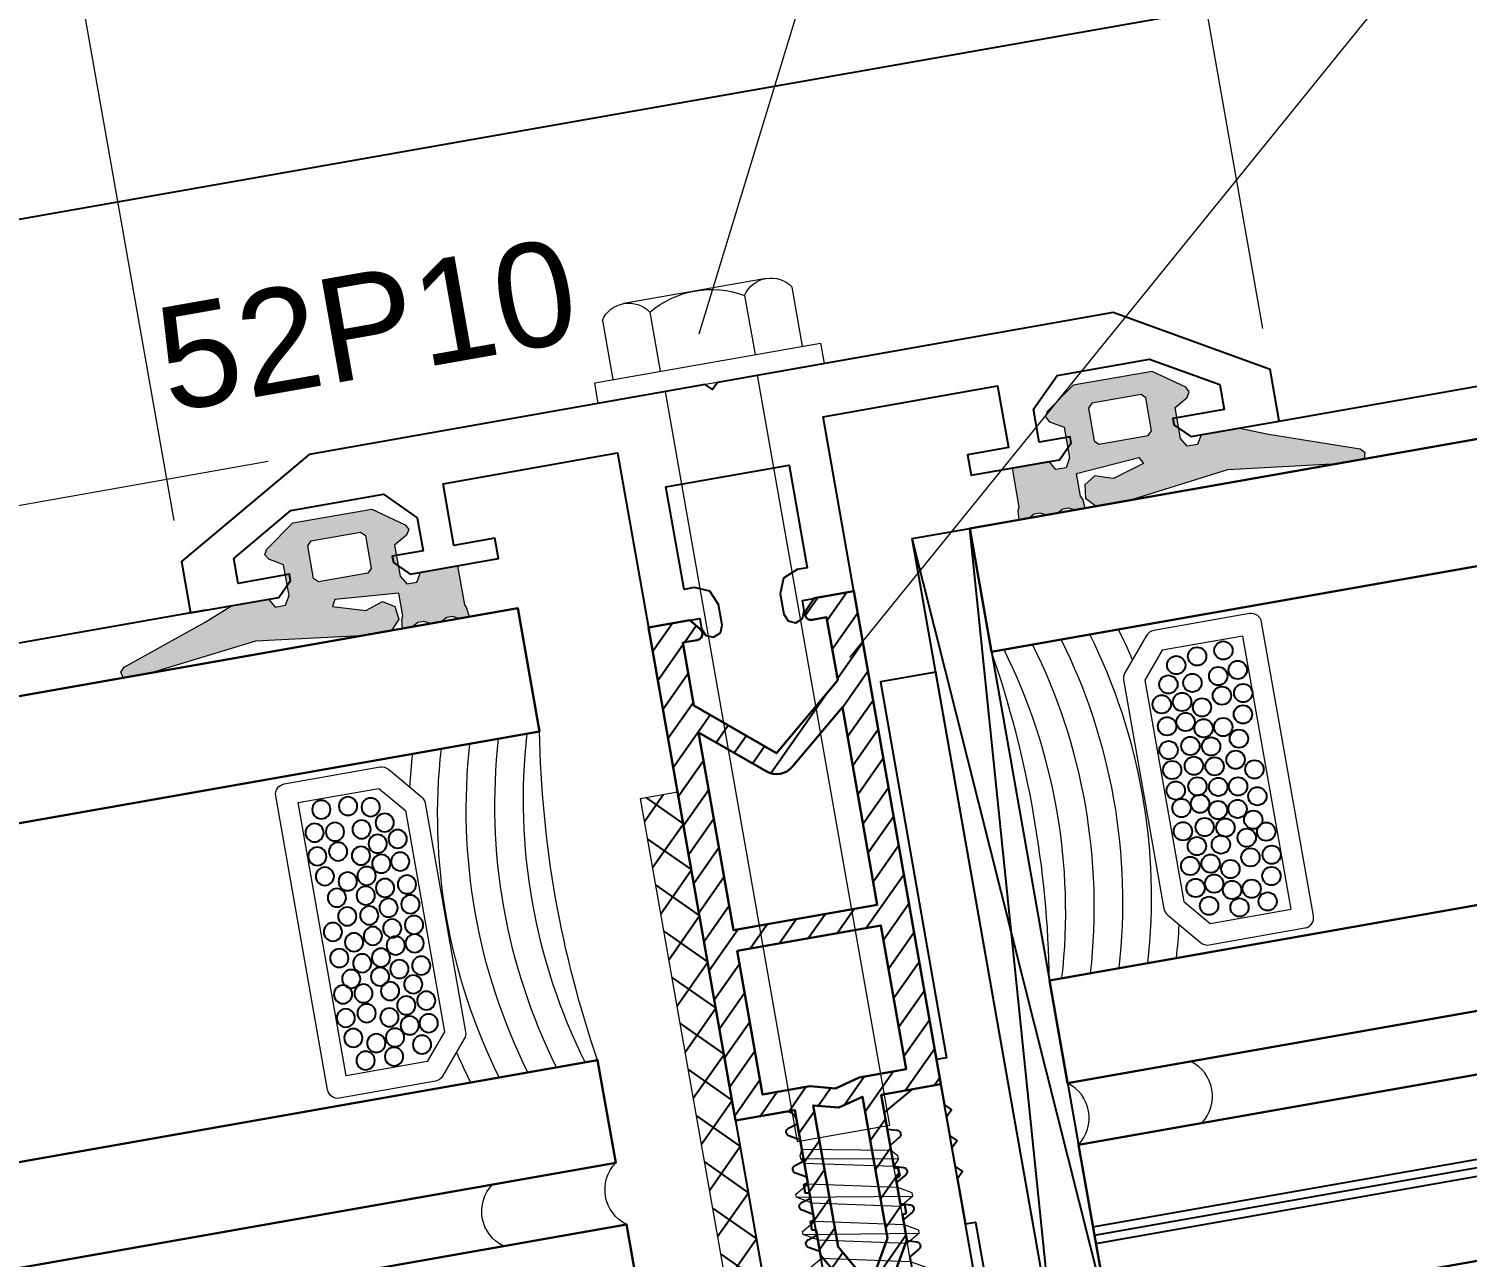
# Model space of a CAD drawing. Header units: millimetres. Extents: x 22319 to 27873, y 35287 to 39437.
# Drawn here: x 23998.5 to 24067.4, y 38484 to 38542.9 of the extents above; entities that cross this region are included whole.
import ezdxf
from ezdxf.enums import TextEntityAlignment as Align

# ---------------------------------------------------------------- set-up
doc = ezdxf.new("R2010")
doc.units = ezdxf.units.MM
doc.header["$LTSCALE"] = 0.5
doc.linetypes.add('ACDINTGB', pattern=[9, 4, -1, 1, -1, 1, -1])
for name, color, linetype in [('1', 1, 'Continuous'), ('PROFILE_PO', 2, 'Continuous'), ('S_GASKET_HATCH', 252, 'Continuous')]:
    doc.layers.add(name, color=color, linetype=linetype)
for name, color, linetype, lineweight in [('AM_0', 7, 'Continuous', 30), ('AM_1', 14, 'Continuous', 30), ('AM_5', 3, 'Continuous', 18), ('AM_6', 2, 'Continuous', 20), ('AM_8', 1, 'Continuous', 25), ('GASKET', 1, 'Continuous', 20), ('PROFILE_X2', 2, 'ACDINTGB', 9), ('S_ACCESSORY', 7, 'Continuous', 9), ('S_GASKET', 7, 'Continuous', 9), ('S_SILICON', 7, 'Continuous', 9)]:
    doc.layers.add(name, color=color, linetype=linetype, lineweight=lineweight)
doc.styles.add('Border', font='ARIAL.TTF')
doc.styles.get("Standard").update_dxf_attribs({"font": 'ARIAL.TTF'})
doc.dimstyles.new('SBS_DIN$0', dxfattribs={"dimscale": 2, "dimtxt": 2.5, "dimasz": 2.5, "dimexe": 1, "dimexo": 1, "dimgap": 1, "dimtad": 1, "dimrnd": 0.5, "dimdsep": 46, "dimtxsty": 'Standard', "dimcen": 0, "dimclrd": 256, "dimclre": 256, "dimclrt": 2, "dimadec": 0, "dimazin": 2, "dimtp": 0.1, "dimtm": 0.1, "dimtfac": 0.71, "dimtofl": 0, "dimtmove": 0, "dimatfit": 3, "dimfxl": 0, "dimlwd": -1, "dimlwe": -1, "dimarcsym": 0})

# ---------------------------------------------------------------- blocks, each defined once
blk = doc.blocks.new('*D477')
at = {"layer": 'AM_5'}
for p, q in [((24057.64848723551, 38528.47859683742), (24052.36356670716, 38558.45087054791)), ((24005.44009091792, 38548.14614251387), (24047.78682429744, 38555.61301415355)), ((24005.45367632587, 38519.27524342107), (24000.16875579752, 38549.24751713156))]:
    blk.add_line(p, q, dxfattribs=at)
for points in [[(24047.64211748272, 38556.43368728107), (24047.93153111216, 38554.79234102604), (24052.7108630625, 38556.48125504189)], [(24005.2953841032, 38548.96681564138), (24005.58479773264, 38547.32546938636), (24000.51605215286, 38547.27790162554)]]:
    blk.add_solid(points, dxfattribs=at)
at = {"layer": 'Defpoints', "color": 0}
for p in [(24052.7108630625, 38556.48125504189), (24057.99578359084, 38526.5089813314), (24005.8009726812, 38517.30562791505)]:
    blk.add_point(p, dxfattribs=at)
at = {"layer": 'AM_5', "color": 2, "insert": (24025.82256478211, 38556.36495443662), "char_height": 5, "attachment_point": 5, "rotation": 10.000000000004977}
blk.add_mtext('53', dxfattribs=at)
blk = doc.blocks.new('*D478')
at = {"layer": 'AM_5'}
for p, q in [((23976.24880212083, 38521.23362241373), (23972.69883322026, 38541.36649649978)), ((24009.95971272012, 38522.10063243721), (23975.14742750314, 38515.96228729334)), ((24005.25027378799, 38514.66999150045), (23976.27613498246, 38509.56106908624)), ((23979.11399137682, 38504.98432667651), (23979.98223226515, 38500.06028791144))]:
    blk.add_line(p, q, dxfattribs=at)
for points in [[(23977.06947524834, 38521.37832922846), (23975.42812899332, 38521.08891559902), (23977.11704300917, 38516.30958364867)], [(23979.93466450433, 38505.12903349123), (23978.29331824931, 38504.83961986179), (23978.24575048848, 38509.90836544157)]]:
    blk.add_solid(points, dxfattribs=at)
at = {"layer": 'Defpoints', "color": 0}
for p in [(24011.92932822614, 38522.44792879254), (23977.11704300917, 38516.30958364867), (24007.21988929401, 38515.01728785579)]:
    blk.add_point(p, dxfattribs=at)
at = {"layer": 'AM_5', "color": 2, "insert": (23978.32581245513, 38535.67321568789), "char_height": 5, "attachment_point": 5, "rotation": 280.00000000000347}
blk.add_mtext('6.5', dxfattribs=at)
blk = doc.blocks.new('pv002')
at = {"layer": 'AM_8'}
h = blk.add_hatch(dxfattribs=at)
h.set_pattern_fill('USER', color=256, angle=45, pattern_type=0)
h.set_pattern_definition([(45, (-1649.052311359614, -464.2889585145235), (-0.7071067811865475, 0.7071067811865476), [])])
edge = h.paths.add_edge_path()
edge.add_line((0, 0), (-2.899999999999636, 0))
edge.add_line((-2.899999999999636, 3.550000000000182), (-2.899999999999636, 0))
edge.add_line((-2.700000000000728, 3.603589838486187), (-2.900000000001455, 3.550000000000182))
edge.add_line((-2.700000000000728, 3.603589838486187), (-2.700000000000728, 3.996410161513722))
edge.add_line((-2.700000000000728, 3.996410161513722), (-2.900000000001455, 4.050000000000182))
edge.add_line((-2.899999999999636, 5.349999999999909), (-2.899999999999636, 4.049999999999727))
edge.add_line((-2.700000000000728, 5.403589838486369), (-2.900000000001455, 5.349999999999909))
edge.add_line((-2.700000000000728, 5.403589838486369), (-2.700000000000728, 5.796410161513904))
edge.add_line((-2.899999999999636, 5.849999999999909), (-2.699999999998909, 5.79641016151345))
edge.add_line((-2.899999999999636, 5.849999999999909), (-2.899999999999636, 7.062741470229412))
edge.add_line((-4.393782217350235, 9.650048166123725), (-2.899999999999636, 7.062741470228957))
edge.add_arc((-5, 9.300048166123815), 0.7000000000000146, 390.000000000001, 450)
edge.add_arc((-5, 9.300048166123815), 0.7000000000000135, 450, 509.999999999997)
edge.add_line((-7.100000000000364, 7.062741470228957), (-5.606217782649765, 9.650048166123725))
edge.add_line((-7.100000000000364, 5.849999999999909), (-7.100000000000364, 7.062741470228957))
edge.add_line((-7.299999999999272, 5.79641016151345), (-7.099999999998545, 5.849999999999909))
edge.add_line((-7.299999999999272, 5.79641016151345), (-7.299999999999272, 5.403589838485914))
edge.add_line((-7.100000000000364, 5.349999999999909), (-7.299999999999272, 5.403589838486369))
edge.add_line((-7.100000000000364, 4.050000000000182), (-7.100000000000364, 5.349999999999909))
edge.add_line((-7.299999999999272, 3.996410161513722), (-7.099999999998545, 4.050000000000182))
edge.add_line((-7.299999999999272, 3.996410161513722), (-7.299999999999272, 3.603589838486187))
edge.add_line((-7.100000000000364, 3.550000000000182), (-7.299999999999272, 3.603589838486187))
edge.add_line((-7.100000000000364, 3.550000000000182), (-7.100000000000364, 0))
edge.add_line((-10, 0), (-7.100000000000364, 0))
edge.add_line((-10, 0), (-10, -24))
edge.add_line((-10, -24), (-8.075735931288364, -24))
edge.add_line((-8.075735931288364, -24), (-7.587867965645273, -23.512132034356))
edge.add_arc((-7.799999999999272, -23.30000000000018), 0.2999999999999711, 314.999999999958, 356.718851247591)
edge.add_arc((-7.799999999999272, -23.30000000000018), 0.3000000000001083, 356.718851247591, 450)
edge.add_line((-8.5, -23), (-7.799999999999272, -23))
edge.add_line((-8.5, -19.93684870912102), (-8.5, -23.00000000000045))
edge.add_line((-8.5, -19.93684870912102), (-5, -17.00000000000045))
edge.add_line((-5, -17), (-1.5, -19.93684870912011))
edge.add_line((-1.5, -19.93684870912057), (-1.5, -23.00000000000045))
edge.add_line((-2.200000000000728, -23), (-1.5, -23))
edge.add_arc((-2.200000000000728, -23.30000000000018), 0.2999999999999012, 450, 536.147953645932)
edge.add_arc((-2.200000000000728, -23.30000000000018), 0.3000000000000871, 536.147953645932, 585.0000000000271)
edge.add_line((-2.412132034356546, -23.512132034356), (-2.024264068712, -24))
edge.add_line((-2.024264068712, -24), (0, -24))
edge.add_line((0, 0), (0, -24))
edge = h.paths.add_edge_path(flags=16)
edge.add_arc((-5, -17), 0.9999999999999966, 410.000000000002, 489.9999999999891)
edge.add_line((-8.5, -18.63144141978864), (-5.642787609685911, -16.23395555688103))
edge.add_line((-8.5, -9), (-8.5, -18.63144141978819))
edge.add_line((-1.5, -9), (-8.5, -9))
edge.add_line((-1.5, -9), (-1.5, -18.63144141978819))
edge.add_line((-4.357212390314089, -16.23395555688103), (-1.5, -18.63144141978819))
edge.add_arc((-5, 8.500048166123634), 0.2000000000001071, 389.99999999998, 509.999999999987)
edge.add_line((-6.200000000000728, 6.821587197041026), (-5.173205080758635, 8.600048166123543))
edge.add_line((-6.200000000000728, 6.821587197041026), (-6.200000000000728, -0.06825143763126107))
edge.add_line((-6.200000000000728, -0.06825143763126107), (-5, 0.2532875932861316))
edge.add_line((-5, 0.2532875932865863), (-3.799999999999272, -0.06825143763080632))
edge.add_line((-3.799999999999272, 6.821587197041481), (-3.799999999999272, -0.06825143763080632))
edge.add_line((-4.826794919243184, 8.600048166123543), (-3.800000000001091, 6.821587197041481))
edge.add_line((-5, -0.6784609690830621), (-3.799999999999272, -1.000000000000455))
edge.add_line((-3.799999999999272, -1), (-1.5, -1))
edge.add_line((-1.5, -1), (-1.5, -8))
edge.add_line((-1.5, -8), (-8.5, -8))
edge.add_line((-8.5, -1), (-8.5, -8))
edge.add_line((-6.200000000000728, -1), (-8.500000000001819, -1))
edge.add_line((-6.200000000000728, -1), (-5.000000000001819, -0.6784609690826073))
at = {"layer": 'AM_1', "flags": 128}
for points in [[(-2.499322256418964, -23.27984592317898, -0.3946564050717572), (-2.200000000000728, -23), (-1.5, -23), (-1.5, -19.93684870912011), (-5, -17), (-8.5, -19.93684870912148), (-8.5, -23), (-7.799999999999272, -23, -0.4310878545440041), (-7.500491789374792, -23.31717066592455, -0.1840704505669093), (-7.587867965643454, -23.512132034356), (-8.075735931288364, -24), (-10, -24), (-10, 0), (-7.100000000000364, 0), (-7.100000000000364, 3.549999999999727), (-7.299999999999272, 3.603589838485732), (-7.299999999999272, 3.996410161513722), (-7.100000000000364, 4.049999999999727), (-7.100000000000364, 5.349999999999909), (-7.299999999999272, 5.403589838485914), (-7.299999999999272, 5.796410161513904), (-7.100000000000364, 5.849999999999909), (-7.100000000000364, 7.062741470228957), (-5.606217782649765, 9.650048166123725, -0.2679491924311086), (-5, 10.00004816612363, -0.267949192431118), (-4.393782217350235, 9.650048166123725), (-2.899999999999636, 7.062741470228957), (-2.899999999999636, 5.849999999999909), (-2.700000000000728, 5.796410161513904), (-2.700000000000728, 5.403589838485914), (-2.899999999999636, 5.349999999999909), (-2.899999999999636, 4.049999999999727), (-2.700000000000728, 3.996410161513722), (-2.700000000000728, 3.603589838485732), (-2.899999999999636, 3.549999999999727), (-2.899999999999636, 0), (0, 0), (0, -24), (-2.024264068712, -24), (-2.412132034356546, -23.512132034356, -0.2164453754112569)], [(-5.173205080756816, 8.600048166123997, -0.5773502691896664), (-4.826794919243184, 8.600048166123997), (-3.799999999999272, 6.821587197041936), (-3.799999999999272, -0.06825143763126107), (-5, 0.2532875932865863), (-6.200000000000728, -0.06825143763126107), (-6.200000000000728, 6.821587197040571)], [(-4.357212390314089, -16.23395555688103), (-1.5, -18.63144141978819), (-1.5, -9), (-8.5, -9), (-8.5, -18.63144141978819), (-5.64278760968773, -16.23395555688103, -0.3639702342661382)]]:
    blk.add_lwpolyline(points, format="xyb", close=True, dxfattribs=at)
blk.add_lwpolyline([(-3.799999999999272, -1), (-1.5, -1), (-1.5, -8), (-8.5, -8), (-8.5, -1), (-6.200000000000728, -1), (-5, -0.6784609690830621)], close=True, dxfattribs=at)
blk = doc.blocks.new('*D479')
at = {"layer": 'AM_5'}
for p, q in [((24006.23508785182, 38514.84361540522), (23976.27613932366, 38509.56104446605)), ((23985.19168327068, 38470.51602313359), (23979.11399571802, 38504.98430205631)), ((24012.57206426298, 38470.26678998518), (23984.09030865299, 38465.2446880132))]:
    blk.add_line(p, q, dxfattribs=at)
for points in [[(23979.93466884553, 38505.12900887104), (23978.29332259051, 38504.8395952416), (23978.24575482968, 38509.90834082138)], [(23986.01235639819, 38470.66072994831), (23984.37101014317, 38470.37131631887), (23986.05992415902, 38465.59198436853)]]:
    blk.add_solid(points, dxfattribs=at)
at = {"layer": 'Defpoints', "color": 0}
for p in [(24008.20470335784, 38515.19091176055), (23978.24575482968, 38509.90834082138), (24014.541679769, 38470.61408634052)]:
    blk.add_point(p, dxfattribs=at)
at = {"layer": 'AM_5', "color": 2, "insert": (23985.8545990554, 38492.91642181834), "char_height": 5, "attachment_point": 5, "rotation": 280.00000000000347}
blk.add_mtext('45', dxfattribs=at)
blk = doc.blocks.new('Glass 6-16-Contraflam Lite 44.2')
at = {"layer": 'AM_0'}
for points in [[(84.25505423948198, 32.80004999999801), (0, 32.80004999999801), (0, 38.80004999999801), (84.25505423948198, 38.80004999999801)], [(84.25505423948198, 11.79995000000054), (0, 11.79995000000054), (0, 16.79995000000054), (84.25505423948198, 16.79995000000054)], [(84.25505423948198, 0), (0, 0), (0, 8.799950000000536), (84.25505423948198, 8.799950000000536)]]:
    blk.add_lwpolyline(points, dxfattribs=at)
at = {"layer": 'AM_8'}
for p, q in [((0, 4.799950000000536), (84.25505423948198, 4.799950000000536)), ((0, 4.39994999999908), (84.25505423948198, 4.39994999999908)), ((0, 3.999949999997625), (84.25505423948198, 3.999949999997625))]:
    blk.add_line(p, q, dxfattribs=at)
for centre in [(8.60768384788389, 30.62921253328386), (9.669370896248438, 30.86891733977245), (10.95919309370947, 30.92906579800911), (8.076184905392438, 29.78277766164683), (9.224985828066565, 29.65810423784569), (10.49909698517513, 29.764212863789), (11.47172377716197, 29.89243401171552), (7.59710336507851, 28.90487125205982), (8.580845816348301, 28.8449804709453), (10.51461893726082, 28.80865435733722), (11.5373853452511, 28.75329869052075), (8.580169273471256, 27.87133151430317), (9.472730572582805, 28.4201683947249), (7.667736545947264, 27.81888430726394), (9.37454009346402, 27.42307707200234), (10.30945030379371, 27.31479713025328), (11.34850541424021, 27.74814522330416), (7.542068813399965, 26.68008906635805), (8.602940010037855, 26.69652155687072), (9.578958496669657, 26.49944619029702), (10.95919309370947, 26.63664327849983), (7.542068813399965, 25.71426759698079), (8.602940010037855, 25.73070008749346), (9.578958496669657, 25.53362472091976), (10.6255153174061, 25.67082180912257), (7.542068813399965, 24.71347478454118), (8.602940010037855, 24.72990727505385), (9.578958496669657, 24.53283190848015), (10.51984677458677, 24.38913014449645), (11.43352744146978, 25.05616419453872), (7.667736545947264, 23.83686238488735), (8.580169273471256, 23.88930959192658), (11.34850541424021, 23.7661233009203), (9.37454009346402, 23.44105514962575), (10.30945030379371, 23.33277520787669), (7.542068813399965, 22.73145286216459), (8.602940010037855, 22.74788535267726), (9.578958496669657, 22.55080998609628), (10.95919309370947, 22.68800707429909), (8.076184905392438, 21.91287243771512), (9.224985828066565, 21.78819901391398), (10.49909698517513, 21.89430763985729), (11.47172377716197, 22.02252878778381), (7.59710336507851, 21.03496602813539), (8.580845816348301, 20.97507524702087), (9.472730572582805, 20.55026317079319), (10.51461893726082, 20.93874913341278), (11.5373853452511, 20.88339346659632), (7.667736545947264, 19.94897908333951), (8.580169273471256, 20.00142629037146), (11.34850541424021, 19.87823999937245), (8.157827586015628, 18.99362284989911), (9.37454009346402, 19.55317184807791), (10.30945030379371, 19.44489190632157), (9.578958496669657, 18.66292668454844), (10.95919309370947, 18.71104324021871)]:
    blk.add_circle(centre, 0.4393685602240112, dxfattribs=at)
at = {"layer": 'PROFILE_X2', "linetype": 'Continuous'}
blk.add_lwpolyline([(12.5, 17.15002599999571, 0.414213562373095), (13, 17.65002599999571), (13, 31.95004400000471, 0.414213562373095), (12.5, 32.45004400000471), (7.832599418146856, 32.45004400000471, 0.2212339828140486), (7.450142336630961, 32.27211011246982), (6.117542918487743, 30.68963351970888, 0.1767798107320656), (6, 30.36756740724377), (6, 19.23250259275665, 0.1767798107320793), (6.117542918484105, 18.91043648029154), (7.450142336630961, 17.3279598875306, 0.2212339828140487), (7.832599418146856, 17.15002599999571)], format="xyb", close=True, dxfattribs=at)
blk.add_lwpolyline([(12, 18.15002599999571), (12, 31.45004400000471), (8.065218836291024, 31.45004400000471), (7, 30.18508481448953), (7, 19.41498518551089), (8.065218836294662, 18.15002599999571)], close=True, dxfattribs=at)
at = {"layer": 'S_SILICON', "linetype": 'Continuous'}
for centre, radius, start, end in [((-50.17100253149692, 24.80004999999801), 50.80481763588586, 350.9401915933207, 9.05980840667925), ((-26.50586874385408, 24.80004999999801), 28.26835861790447, 343.560548821095, 16.43945117890499), ((-25.11272946330064, 24.80004999999801), 28.26835861790447, 343.560548821095, 16.43945117890499), ((-23.71959018275084, 24.80004999999801), 28.26835861790447, 343.560548821095, 16.43945117890499), ((-22.32645090220103, 24.80004999999801), 28.26835861790447, 343.560548821095, 16.43945117890499), ((-20.93331162159302, 24.80005000000529), 28.26835861784836, 13.18916975009523, 16.43945117890499), ((-20.93331162159302, 24.80004999999801), 28.26835861784836, 343.560548821095, 346.8107813933117), ((-1.104350487039483, 10.29994999997871), 1.862683547508502, 306.3617510193578, 53.63824898047437), ((4.895649512956879, 10.29994999996416), 1.862683547508502, 306.3617510193578, 53.63824898047437)]:
    blk.add_arc(centre, radius, start, end, dxfattribs=at)
blk = doc.blocks.new('52T62')
at = {"color": 7, "linetype": 'Continuous', "flags": 128}
for points in [[(-5.00001500000144, 3), (-5.00001500000144, 23), (-3.600014999999985, 23), (-2.100014999999985, 22.13397459621774), (-2.100014999999985, 21.33068722057942), (-2.556057778292598, 21.19126095119282, 0.6556287290967124), (-2.597583437349385, 20.826794919245), (-2.100014999999985, 20.53952364800352), (-2.100014999999985, 19.52068722057447), (-2.556057778292598, 19.38126095119515, 0.6556287290968543), (-2.597583437349385, 19.01679491924733), (-2.100014999999985, 18.72952364799858), (-2.100014999999985, 17.7106872205768), (-2.556057778292598, 17.57126095119747, 0.6556287290968543), (-2.597583437349385, 17.20679491924238), (-2.100014999999985, 16.9195236480009), (-2.100014999999985, 15.90068722057913), (-2.556057778292598, 15.76126095119253, 0.6556287290968413), (-2.597583437349385, 15.39679491924471), (-2.100014999999985, 15.10952364800323), (-2.100014999999985, 14.09068722057418)], [(2.099985000000743, 15.09068722057418), (2.099985000000743, 16.10952364800323), (2.597553437350143, 16.39679491924471, 0.6556287290975692), (2.556027778293355, 16.76126095119253), (2.099985000000743, 16.90068722057913), (2.099985000000743, 17.9195236480009), (2.597553437350143, 18.20679491924238, 0.6556287290975841), (2.556027778293355, 18.57126095119747), (2.099985000000743, 18.7106872205768), (2.099985000000743, 19.72952364799858), (2.597553437350143, 20.01679491924733, 0.6556287290975841), (2.556027778293355, 20.38126095119515), (2.099985000000743, 20.52068722057447), (2.099985000000743, 21.53952364800352), (2.597553437350143, 21.826794919245, 0.655628729097467), (2.556027778293355, 22.19126095119282), (2.099985000000743, 22.33068722057942), (2.099985000000743, 22.5, -0.4142135623730284), (2.599985000000743, 23), (4.99998499999856, 23), (4.99998499999856, 3, 0.4142135623733615)]]:
    blk.add_lwpolyline(points, format="xyb", dxfattribs=at)
blk = doc.blocks.new('SCM642')
for p, q in [((-1, 5.5), (-1, -5.5)), ((0, 5.5), (-1, 5.5)), ((0, -5.5), (0, 5.5)), ((-3.881197846483701, 4.618802153519937), (-1, 4.618802153519937)), ((-4.5, -3.464101615136315), (-4.5, 3.464101615136315)), ((-3.881197846483701, 2.309401076759968), (-1, 2.309401076759968)), ((0, 2.25), (36.5, 2.25)), ((36.5, 2.25), (36.5, -2.25)), ((36.92073225483546, 2.099999999998545), (36.5, 2.099999999998545)), ((37.18379555453794, 2.224722897306492), (36.92073225483546, 2.099999999998545)), ((37.70500000000175, -2.099999999998545), (36.92073225483546, 2.099999999998545)), ((37.33379555453575, 2.224722897306492), (37.18379555453794, 2.224722897306492)), ((37.33379555453575, 2.224722897306492), (38.16558188957424, -2.383293312748719)), ((37.58856937969176, 2.099999999998545), (37.33379555453575, 2.224722897306492)), ((38.61000000000058, 2.099999999998545), (37.58856937969176, 2.099999999998545)), ((37.58856937969176, 2.099999999998545), (38.48102257227947, -2.099999999998545)), ((38.9852776749758, 2.75), (38.61000000000058, 2.099999999998545)), ((39.51500000000306, -2.099999999998545), (38.61000000000058, 2.099999999998545)), ((39.13527767497362, 2.75), (38.9852776749758, 2.75)), ((39.13527767497362, 2.75), (40.04027767497246, -2.75)), ((39.51055534994885, 2.099999999998545), (39.13527767497362, 2.75)), ((39.51055534994885, 2.099999999998545), (40.41555534994768, -2.099999999998545)), ((40.42000000000189, 2.099999999998545), (39.51055534994885, 2.099999999998545)), ((40.79527767497348, 2.75), (40.42000000000189, 2.099999999998545)), ((41.32500000000073, -2.099999999998545), (40.42000000000189, 2.099999999998545)), ((40.94527767497493, 2.75), (40.79527767497348, 2.75)), ((41.32055534994652, 2.099999999998545), (40.94527767497493, 2.75)), ((40.94527767497493, 2.75), (41.85027767497377, -2.75)), ((41.32055534994652, 2.099999999998545), (42.22555534994899, -2.099999999998545)), ((42.22999999999956, 2.099999999998545), (41.32055534994652, 2.099999999998545)), ((42.60527767497479, 2.75), (42.22999999999956, 2.099999999998545)), ((43.13500000000204, -2.099999999998545), (42.22999999999956, 2.099999999998545)), ((42.75527767497624, 2.75), (42.60527767497479, 2.75)), ((42.75527767497624, 2.75), (43.66027767497508, -2.75)), ((43.13055534994783, 2.099999999998545), (42.75527767497624, 2.75)), ((43.13055534994783, 2.099999999998545), (44.03555534994666, -2.099999999998545)), ((44.04000000000087, 2.099999999998545), (43.13055534994783, 2.099999999998545)), ((44.41527767497246, 2.75), (44.04000000000087, 2.099999999998545)), ((44.94500000000335, -2.099999999998545), (44.04000000000087, 2.099999999998545)), ((44.56527767497391, 2.75), (44.41527767497246, 2.75)), ((44.56527767497391, 2.75), (45.47027767497275, -2.75)), ((44.94055534994914, 2.099999999998545), (44.56527767497391, 2.75)), ((44.94055534994914, 2.099999999998545), (45.84555534994797, -2.099999999998545)), ((45.85000000000218, 2.099999999998545), (44.94055534994914, 2.099999999998545)), ((46.22527767497377, 2.75), (45.85000000000218, 2.099999999998545)), ((46.75500000000102, -2.099999999998545), (45.85000000000218, 2.099999999998545)), ((46.37527767497522, 2.75), (46.22527767497377, 2.75)), ((46.37527767497522, 2.75), (47.28027767497406, -2.75)), ((46.75055534994681, 2.099999999998545), (46.37527767497522, 2.75)), ((46.75055534994681, 2.099999999998545), (47.65555534994564, -2.099999999998545)), ((47.65999999999985, 2.099999999998545), (46.75055534994681, 2.099999999998545)), ((48.03527767497508, 2.75), (47.65999999999985, 2.099999999998545)), ((48.56500000000233, -2.099999999998545), (47.65999999999985, 2.099999999998545)), ((48.18527767497653, 2.75), (48.03527767497508, 2.75)), ((48.18527767497653, 2.75), (49.09027767497537, -2.75)), ((48.56055534994812, 2.099999999998545), (48.18527767497653, 2.75)), ((48.56055534994812, 2.099999999998545), (49.46555534994695, -2.099999999998545)), ((49.01527767497464, 2.099999999998545), (48.56055534994812, 2.099999999998545)), ((49.753568144366, 1.844405467178149), (49.02259639479962, 2.099995043077797)), ((49.97758199201417, 2.232421289227204), (49.753568144366, 1.844405467178149)), ((50.12757615432201, 2.232421289227204), (49.97758199201417, 2.232421289227204)), ((50.50285718506711, 1.582391203970474), (50.12757615432201, 2.232421289227204)), ((50.12757615432201, 2.232421289227204), (50.53121655924406, 0.382285509716894)), ((49.753568144366, 1.844405467178149), (51.40786726290753, -1.265970484004356)), ((53.86601312889979, 0.1887989528404432), (50.50285718506711, 1.582391203970474)), ((51.40786726290753, -1.265970484004356), (50.50285718506711, 1.582391203970474)), ((54, 0), (53.86601312889979, 0.1887989528404432)), ((53.86601312889979, -0.1887989528404432), (54, 0)), ((49.43576216527799, -1.961733286618255), (53.86601312889979, -0.1887989528404432)), ((-3.881197846483701, -2.309401076759968), (-1, -2.309401076759968)), ((36.5, -2.25), (0, -2.25)), ((37.70500000000175, -2.099999999998545), (36.5, -2.099999999998545)), ((38.01558188957642, -2.383293312748719), (37.70500000000175, -2.099999999998545)), ((38.16558188957424, -2.383293312748719), (38.01558188957642, -2.383293312748719)), ((38.16558188957424, -2.383293312748719), (38.48102257227947, -2.099999999998545)), ((39.51500000000306, -2.099999999998545), (38.48102257227947, -2.099999999998545)), ((39.89027767497464, -2.75), (39.51500000000306, -2.099999999998545)), ((40.04027767497246, -2.75), (39.89027767497464, -2.75)), ((40.04027767497246, -2.75), (40.41555534994768, -2.099999999998545)), ((41.32500000000073, -2.099999999998545), (40.41555534994768, -2.099999999998545)), ((41.70027767497595, -2.75), (41.32500000000073, -2.099999999998545)), ((41.85027767497377, -2.75), (41.70027767497595, -2.75)), ((41.85027767497377, -2.75), (42.22555534994899, -2.099999999998545)), ((43.13500000000204, -2.099999999998545), (42.22555534994899, -2.099999999998545)), ((43.51027767497362, -2.75), (43.13500000000204, -2.099999999998545)), ((43.66027767497508, -2.75), (43.51027767497362, -2.75)), ((43.66027767497508, -2.75), (44.03555534994666, -2.099999999998545)), ((44.94500000000335, -2.099999999998545), (44.03555534994666, -2.099999999998545)), ((45.32027767497493, -2.75), (44.94500000000335, -2.099999999998545)), ((45.47027767497275, -2.75), (45.32027767497493, -2.75)), ((45.47027767497275, -2.75), (45.84555534994797, -2.099999999998545)), ((46.75500000000102, -2.099999999998545), (45.84555534994797, -2.099999999998545)), ((47.13027767497624, -2.75), (46.75500000000102, -2.099999999998545)), ((47.28027767497406, -2.75), (47.13027767497624, -2.75)), ((47.28027767497406, -2.75), (47.65555534994564, -2.099999999998545)), ((48.56500000000233, -2.099999999998545), (47.65555534994564, -2.099999999998545)), ((48.94027767497391, -2.75), (48.56500000000233, -2.099999999998545)), ((49.09027767497537, -2.75), (48.94027767497391, -2.75)), ((49.09027767497537, -2.75), (49.46555534994695, -2.099999999998545)), ((-1, -4.618802153512661), (-3.881197846483701, -4.618802153512661)), ((-1, -5.5), (0, -5.5))]:
    blk.add_line(p, q)
for centre, radius, start, end in [((-3.113248654051858, 3.464101615136315), 1.386751345948164, 123.6264291359792, 236.3735708640208), ((0.1188021535162989, 0), 4.618802153516999, 150.0000000000418, 209.9999999999582), ((-3.113248654051858, -3.464101615136315), 1.386751345948235, 123.6264291359792, 236.3735708640208)]:
    blk.add_arc(centre, radius, start, end)
blk = doc.blocks.new('52R025_b')
at = {"layer": 'S_GASKET_HATCH'}
h = blk.add_hatch(color=256, dxfattribs=at)
h.paths.add_polyline_path([(-4.100000000002183, 2.19999999999709), (-4.299999999999272, 2.400000000001455), (-6.700000000000728, 2.400000000001455), (-6.899999999997817, 2.19999999999709), (-6.899999999997817, 0.5999999999985448), (-6.700000000000728, 0.4000000000014552), (-4.299999999999272, 0.4000000000014552), (-4.100000000002183, 0.5999999999985448)], flags=16)
h.paths.add_polyline_path([(5.790000000000873, -2.220000000001164), (5.590000000000146, -2.010000000002037), (1.380000000001019, -0.5500000000029104), (0, 0), (-1.799999999999272, 0), (-2.049999999999272, -0.430000000000291), (-2.549999999999272, -0.430000000000291), (-2.799999999999272, 0), (-2.799999999999272, 1.5), (-2.149999999997817, 1.879999999997381), (-2, 2.120000000002619), (-2.129999999997381, 2.379999999997381), (-3.579999999998108, 3.400000000001455), (-7.420000000001892, 3.400000000001455), (-8.869999999998981, 2.379999999997381), (-9, 2.120000000002619), (-8.850000000002183, 1.879999999997381), (-8.200000000000728, 1.5), (-8.200000000000728, 0), (-8.450000000000728, -0.430000000000291), (-8.950000000000728, -0.430000000000291), (-9.200000000000728, 0), (-11, 0), (-11, -1.900000000001455), (-11.07999999999811, -2.059999999997672), (-11.11999999999898, -2.5), (-10.63999999999942, -2.5), (-10.34000000000015, -2.339999999996508), (-10.06000000000131, -2.339999999996508), (-9.7599999999984, -2.5), (-9.2400000000016, -2.5), (-8.93999999999869, -2.339999999996508), (-8.659999999999854, -2.339999999996508), (-8.360000000000582, -2.5), (-7.880000000001019, -2.5), (-7.920000000001892, -2.059999999997672), (-8, -1.900000000001455), (-8, -0.8000000000029104), (-4.930000000000291, -0.5599999999976717), (-4.759999999998399, -0.8799999999973807), (-6.299999999999272, -1.339999999996508), (-6.56000000000131, -1.260000000002037), (-7.159999999999854, -1.059999999997672), (-7.700000000000728, -1.400000000001455), (-7.790000000000873, -2.029999999998836), (-7.350000000002183, -2.5), (-5.829999999998108, -2.5), (-0.8300000000017462, -1.870000000002619), (4.409999999999854, -2.5), (5.719999999997526, -2.5)])
at = {"layer": 'S_GASKET', "color": 0, "linetype": 'ByBlock'}
for points in [[(5.790000000000873, -2.220000000001164), (5.590000000000146, -2.010000000002037), (1.380000000001019, -0.5500000000029104), (0, 0), (-1.799999999999272, 0), (-2.049999999999272, -0.430000000000291), (-2.549999999999272, -0.430000000000291), (-2.799999999999272, 0), (-2.799999999999272, 1.5), (-2.149999999997817, 1.879999999997381), (-2, 2.120000000002619), (-2.129999999997381, 2.379999999997381), (-3.579999999998108, 3.400000000001455), (-7.420000000001892, 3.400000000001455), (-8.869999999998981, 2.379999999997381), (-9, 2.120000000002619), (-8.850000000002183, 1.879999999997381), (-8.200000000000728, 1.5), (-8.200000000000728, 0), (-8.450000000000728, -0.430000000000291), (-8.950000000000728, -0.430000000000291), (-9.200000000000728, 0), (-11, 0), (-11, -1.900000000001455), (-11.07999999999811, -2.059999999997672), (-11.11999999999898, -2.5), (-10.63999999999942, -2.5), (-10.34000000000015, -2.339999999996508), (-10.06000000000131, -2.339999999996508), (-9.7599999999984, -2.5), (-9.2400000000016, -2.5), (-8.93999999999869, -2.339999999996508), (-8.659999999999854, -2.339999999996508), (-8.360000000000582, -2.5), (-7.880000000001019, -2.5), (-7.920000000001892, -2.059999999997672), (-8, -1.900000000001455), (-8, -0.8000000000029104), (-4.930000000000291, -0.5599999999976717), (-4.759999999998399, -0.8799999999973807), (-6.299999999999272, -1.339999999996508), (-6.56000000000131, -1.260000000002037), (-7.159999999999854, -1.059999999997672), (-7.700000000000728, -1.400000000001455), (-7.790000000000873, -2.029999999998836), (-7.350000000002183, -2.5), (-5.829999999998108, -2.5), (-0.8300000000017462, -1.870000000002619), (4.409999999999854, -2.5), (5.719999999997526, -2.5)], [(-4.100000000002183, 2.19999999999709), (-4.299999999999272, 2.400000000001455), (-6.700000000000728, 2.400000000001455), (-6.899999999997817, 2.19999999999709), (-6.899999999997817, 0.5999999999985448), (-6.700000000000728, 0.4000000000014552), (-4.299999999999272, 0.4000000000014552), (-4.100000000002183, 0.5999999999985448)]]:
    blk.add_lwpolyline(points, close=True, dxfattribs=at)

msp = doc.modelspace()

# ---------------------------------------------------------------- hatches: boundary and pattern name
at = {"layer": 'AM_8'}
h = msp.add_hatch(dxfattribs=at)
h.set_pattern_fill('ANSI37', color=256, scale=0.4999999999999997, angle=9.999999999999993, style=0)
h.set_pattern_definition([(234.9999999999999, (23618.66794595095, 37798.47932879845), (1.300403870308773, -0.9105525927072858), []), (324.9999999999999, (23618.66794595095, 37798.47932879845), (0.9105525927072855, 1.300403870308774), [])])
h.paths.add_polyline_path([(24034.78847782175, 38476.72270963989), (24033.01582386632, 38476.4101429201), (24027.80637853632, 38505.95437551046), (24029.57903249174, 38506.26694223026)])

# ---------------------------------------------------------------- linework, layer by layer
msp.add_lwpolyline([(24043.65778773983, 38521.44223928386), (24047.89245615374, 38522.18892557959), (24048.46027590619, 38522.99982787277), (24048.40817832722, 38523.2952879252), (24046.9309666977, 38523.03481565871), (24046.65312961343, 38524.61050806353), (24047.78875301892, 38526.23234636648), (24052.22228246945, 38527.01409722837), (24055.58389211937, 38525.79057137658), (24055.79423647481, 38524.59764925771), (24053.33221709229, 38524.16352881354), (24053.38431467125, 38523.8680687611), (24054.19522774263, 38523.30027426395), (24058.42990403501, 38524.04696194886), (24057.99578359084, 38526.50898133139), (24050.47824262456, 38529.24514247799), (24031.49922775125, 38525.89863008857), (24031.25587987866, 38525.55109330936), (24030.90834309945, 38525.79444118197), (24011.92932822614, 38522.44792879254), (24005.80097268119, 38517.30562791504), (24006.23509312536, 38514.84360853252), (24010.46976941774, 38515.59029621744), (24011.03758129172, 38516.40119712141), (24010.98548371275, 38516.69665717387), (24008.52346433022, 38516.26253672969), (24008.31311997478, 38517.45545884857), (24011.0535292696, 38519.7549352771), (24015.48705872012, 38520.536686139), (24017.10889702307, 38519.40106273353), (24017.38673410734, 38517.8253703287), (24015.90952247781, 38517.5648980622), (24015.96162005678, 38517.26943800976), (24016.77254100664, 38516.70164490179), (24021.00720942055, 38517.44833119753), (24020.83356124288, 38518.43313895053), (24018.86394573685, 38518.08584259521), (24018.34300120386, 38521.04026585424), (24026.71386710446, 38522.51627536441), (24028.18987661463, 38514.1454094638), (24030.65189599715, 38514.57952990797), (24030.738720086, 38514.08712603147), (24030.94433386081, 38513.76438127064), (24031.31794805133, 38513.6815462438), (24031.64069930143, 38513.88716928625), (24031.72352783901, 38514.26077420913), (24031.54987966134, 38515.24558196213), (24031.1386521117, 38515.89107148378), (24030.39142373066, 38516.05674153748), (24029.89901985415, 38515.96991744864), (24029.03077896582, 38520.89395621371), (24034.9396254839, 38521.93584527971), (24035.80786637223, 38517.01180651465), (24035.31546249572, 38516.92498242581), (24034.66995999552, 38516.51373634089), (24034.50430292037, 38515.76652649514), (24034.67795109804, 38514.78171874214), (24034.88356487285, 38514.45897398133), (24035.25717906338, 38514.37613895445), (24035.57993031347, 38514.58176199693), (24035.66275885105, 38514.95536691979), (24035.57593476222, 38515.44777079631), (24038.03795414475, 38515.88189124046), (24036.56194463457, 38524.25275714108), (24044.93281053519, 38525.72876665124), (24045.45375506819, 38522.7743433922), (24043.48413956217, 38522.42704703687), (24043.65778773983, 38521.44223928386), (24047.40005227723, 38522.10210149076)])
at = {"layer": '1', "color": 2, "linetype": 'Continuous'}
for p, q in [((24047.58451309294, 38480.16864420223), (24043.59950297318, 38518.89340337979)), ((24050.34197480138, 38480.65485909969), (24040.84204126475, 38518.40718848233))]:
    msp.add_line(p, q, dxfattribs=at)
msp.add_lwpolyline([(24043.59950297318, 38518.89340337979), (24050.34197480138, 38480.65485909969), (24047.58451309294, 38480.16864420223), (24040.84204126475, 38518.40718848233)], close=True, dxfattribs=at)
at = {"layer": '1', "linetype": 'Continuous'}
msp.add_lwpolyline([(24054.62855305593, 38473.62077722571), (24055.27641778369, 38474.34207556518, 1.024508225916105), (24053.14926336653, 38476.16158638861, -0.4185365007401028), (24052.44015277167, 38476.09427873867), (24047.58451309294, 38480.16864420223), (24041.97074098178, 38512.00592791573), (24039.31176004865, 38511.53707783603), (24042.48952169995, 38493.51509595591), (24041.99711782344, 38493.42827186707), (24042.37914381431, 38491.26169481044), (24042.72668059352, 38491.01834693785), (24042.48333272091, 38490.67081015864), (24042.63961608081, 38489.78448318093), (24042.98715286002, 38489.54113530833), (24042.74380498741, 38489.19359852912), (24042.90008834731, 38488.30727155141), (24043.24762512652, 38488.06392367881), (24043.00427725391, 38487.7163868996), (24043.38630324478, 38485.54980984297), (24043.87870712129, 38485.63663393181), (24045.04214991166, 38479.03842198663), (24052.04214991166, 38473.16472456839)], format="xyb", close=True, dxfattribs=at)
at = {"layer": 'AM_6'}
for p, q in [((24030.61868195246, 38528.23116130562), (24044.2545203748, 38572.88944709596)), ((24067.80817261008, 38549.71640611555), (24037.83569182318, 38512.70990000517))]:
    msp.add_line(p, q, dxfattribs=at)
at = {"layer": 'GASKET', "linetype": 'Continuous'}
msp.add_lwpolyline([(24034.78847782175, 38476.72270963989), (24033.01582386632, 38476.4101429201), (24027.80637853632, 38505.95437551046), (24029.57903249174, 38506.26694223026)], close=True, dxfattribs=at)
at = {"layer": 'PROFILE_PO'}
for p, q in [((24252.41087451297, 38578.55960621408), (23935.05161342269, 38522.60060590618)), ((24058.42990270069, 38524.04696951615), (24255.88384240752, 38558.86342653365)), ((24006.9736976058, 38514.97385223307), (23938.52458131723, 38502.90442622572))]:
    msp.add_line(p, q, dxfattribs=at)

# ---------------------------------------------------------------- block references
at = {"rotation": 10.000000000005}
for name, p in [('Glass 6-16-Contraflam Lite 44.2', (24050.33706094907, 38480.68281332254)), ('52R025_b', (24056.46028852899, 38523.69966559354))]:
    msp.add_blockref(name, p, dxfattribs=at)
at = {"xscale": -1, "rotation": 10.00000000000516}
for name, p in [('52R025_b', (24008.20470863139, 38515.19090488785)), ('Glass 6-16-Contraflam Lite 44.2', (24028.67129038279, 38476.86255341386)), ('52T62', (24041.27537973004, 38468.72768596056))]:
    msp.add_blockref(name, p, dxfattribs=at)
at = {"layer": 'AM_1', "linetype": 'Continuous', "rotation": 190.000000000005}
msp.add_blockref('pv002', (24032.35743287864, 38490.51002339151), dxfattribs=at)
at = {"layer": 'S_ACCESSORY', "xscale": -1, "rotation": 100.0000000000036}
msp.add_blockref('SCM642', (24031.2037795165, 38525.84653459338), dxfattribs=at)

# ---------------------------------------------------------------- texts
at = {"layer": 'AM_6', "style": 'Border'}
msp.add_text('52P10', height=4.999999999999996, rotation=10.00000000000389, dxfattribs=at).set_placement((24014.69247144381, 38528.66988162575), align=Align.MIDDLE_CENTER)

# ---------------------------------------------------------------- dimensions: what is measured, and where the dimension line sits
at = {"layer": 'AM_5'}
dim = msp.add_linear_dim(base=(24052.7108630625, 38556.48125504189), p1=(24005.80097268119, 38517.30562791504), p2=(24057.99578359084, 38526.50898133139), angle=190.000000000005, dimstyle='SBS_DIN$0', dxfattribs=at)
dim.commit()
dim.dimension.update_dxf_attribs({"geometry": '*D477', "text_midpoint": (24025.82256478211, 38556.36495443662)})
for base, p1, p2, picture, middle in [((23977.11704300917, 38516.30958364867), (24007.21988929401, 38515.01728785578), (24011.92932822614, 38522.44792879254), '*D478', (23973.84211576517, 38534.88261898814)), ((23978.24575482968, 38509.90834082138), (24014.541679769, 38470.61408634052), (24008.20470335785, 38515.19091176055), '*D479', (23981.38097884314, 38492.12760187348))]:
    dim = msp.add_linear_dim(base=base, p1=p1, p2=p2, angle=280.0000000000035, dimstyle='SBS_DIN$0', dxfattribs=at)
    dim.commit()
    dim.dimension.update_dxf_attribs({"geometry": picture, "text_midpoint": middle, "dimtype": 160})

doc.saveas('drawing.dxf')
